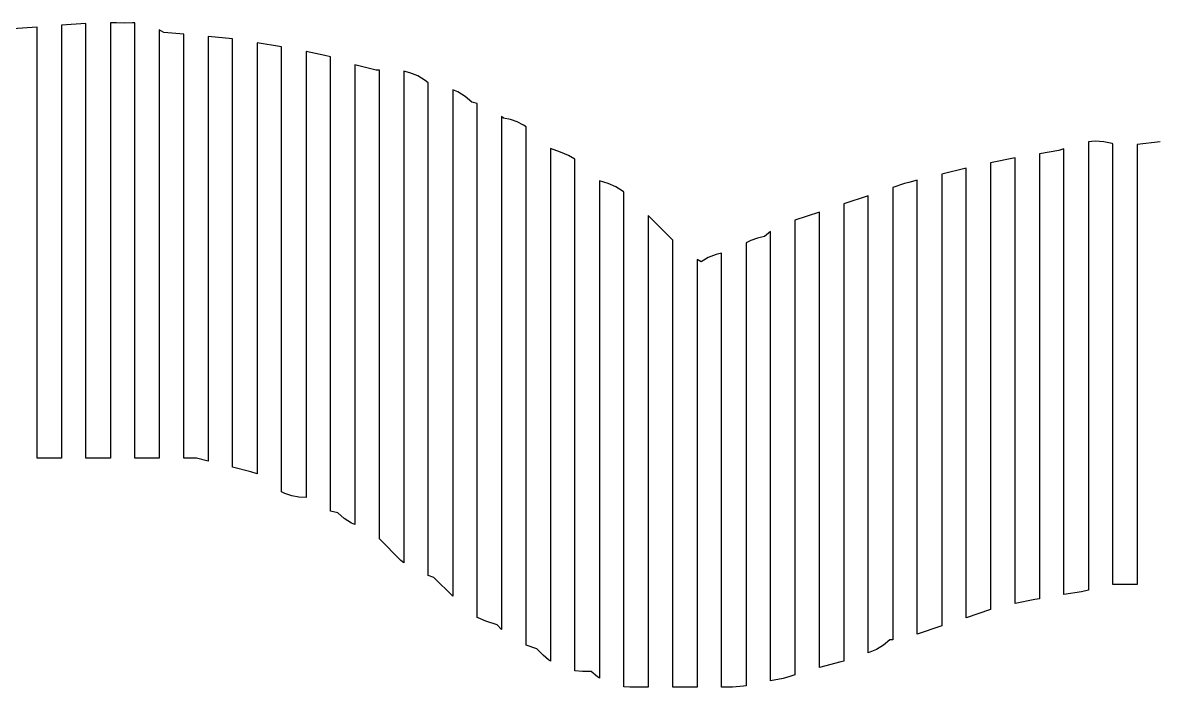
# Model space of a CAD drawing. Header units: millimetres. Extents: x -6 to 1890, y -8 to 898.
# Drawn here: x 919.2 to 1104.5, y 789.7 to 898.4 of the extents above; entities that cross this region are included whole.
import ezdxf

# ---------------------------------------------------------------- set-up
doc = ezdxf.new("R2010")
doc.units = ezdxf.units.MM
doc.layers.add('PASSADAS_COMPLETAS', color=1, linetype='CONTINUOUS')
doc.layers.add('PECAS_2D', color=3, linetype='CONTINUOUS')

msp = doc.modelspace()

# ---------------------------------------------------------------- linework, layer by layer
at = {"layer": 'PASSADAS_COMPLETAS'}
msp.add_lwpolyline([(1105.344, 878.955), (1101.578, 878.484), (1101.578, 873.345), (1101.578, 872.06), (1101.578, 870.775), (1101.578, 869.491), (1101.578, 868.206), (1101.578, 866.921), (1101.578, 864.352), (1101.578, 861.782), (1101.578, 859.212), (1101.578, 856.643), (1101.578, 854.073), (1101.578, 852.788), (1101.578, 851.504), (1101.578, 850.219), (1101.578, 848.934), (1101.578, 816.814), (1101.578, 815.529), (1101.578, 814.244), (1101.578, 812.96), (1101.578, 811.675), (1101.578, 810.39), (1101.578, 806.536), (1097.578, 806.536), (1097.578, 810.396), (1097.578, 811.683), (1097.578, 812.97), (1097.578, 814.256), (1097.578, 815.543), (1097.578, 816.83), (1097.578, 849), (1097.578, 850.287), (1097.578, 851.573), (1097.578, 852.86), (1097.578, 854.147), (1097.578, 856.72), (1097.578, 859.294), (1097.578, 861.868), (1097.578, 864.441), (1097.578, 865.728), (1097.578, 867.015), (1097.578, 868.302), (1097.578, 869.588), (1097.578, 870.875), (1097.578, 872.162), (1097.578, 873.449), (1097.578, 878.596), (1097.482, 878.633), (1096.11, 878.936), (1094.7, 879.024), (1093.578, 878.92), (1093.578, 872.491), (1093.578, 871.205), (1093.578, 869.919), (1093.578, 868.633), (1093.578, 867.348), (1093.578, 866.062), (1093.578, 863.49), (1093.578, 860.919), (1093.578, 858.347), (1093.578, 855.775), (1093.578, 853.204), (1093.578, 851.918), (1093.578, 850.632), (1093.578, 849.346), (1093.578, 848.06), (1093.578, 817.201), (1093.578, 815.915), (1093.578, 814.629), (1093.578, 813.343), (1093.578, 812.057), (1093.578, 810.772), (1093.578, 805.628), (1092.458, 805.367), (1089.578, 804.887), (1089.578, 810.092), (1089.578, 811.394), (1089.578, 812.695), (1089.578, 813.997), (1089.578, 815.298), (1089.578, 847.832), (1089.578, 849.134), (1089.578, 850.435), (1089.578, 851.736), (1089.578, 853.038), (1089.578, 855.64), (1089.578, 858.243), (1089.578, 860.846), (1089.578, 863.449), (1089.578, 866.051), (1089.578, 867.353), (1089.578, 868.654), (1089.578, 869.955), (1089.578, 871.257), (1089.578, 872.558), (1089.578, 877.764), (1088.761, 877.491), (1085.578, 876.961), (1085.578, 871.765), (1085.578, 870.466), (1085.578, 869.167), (1085.578, 867.868), (1085.578, 866.569), (1085.578, 863.971), (1085.578, 861.374), (1085.578, 858.776), (1085.578, 856.178), (1085.578, 853.58), (1085.578, 852.281), (1085.578, 850.982), (1085.578, 849.683), (1085.578, 848.384), (1085.578, 847.085), (1085.578, 815.911), (1085.578, 814.612), (1085.578, 813.313), (1085.578, 812.014), (1085.578, 810.715), (1085.578, 809.416), (1085.578, 804.22), (1084.847, 804.098), (1081.578, 803.445), (1081.578, 808.648), (1081.578, 809.949), (1081.578, 811.25), (1081.578, 812.551), (1081.578, 813.851), (1081.578, 846.373), (1081.578, 847.673), (1081.578, 848.974), (1081.578, 850.275), (1081.578, 851.576), (1081.578, 854.178), (1081.578, 856.779), (1081.578, 859.381), (1081.578, 861.983), (1081.578, 864.584), (1081.578, 865.885), (1081.578, 867.186), (1081.578, 868.487), (1081.578, 869.788), (1081.578, 871.089), (1081.578, 876.292), (1077.578, 875.495), (1077.578, 870.277), (1077.578, 868.972), (1077.578, 867.668), (1077.578, 866.363), (1077.578, 865.059), (1077.578, 863.754), (1077.578, 862.45), (1077.578, 859.841), (1077.578, 857.232), (1077.578, 854.623), (1077.578, 852.014), (1077.578, 850.71), (1077.578, 849.405), (1077.578, 848.101), (1077.578, 846.796), (1077.578, 845.492), (1077.578, 812.88), (1077.578, 811.575), (1077.578, 810.271), (1077.578, 808.966), (1077.578, 807.662), (1077.578, 802.444), (1073.578, 801.111), (1073.578, 806.27), (1073.578, 807.56), (1073.578, 808.85), (1073.578, 810.14), (1073.578, 811.43), (1073.578, 846.258), (1073.578, 847.548), (1073.578, 848.838), (1073.578, 850.128), (1073.578, 852.708), (1073.578, 855.287), (1073.578, 857.867), (1073.578, 860.447), (1073.578, 861.737), (1073.578, 863.027), (1073.578, 864.317), (1073.578, 865.607), (1073.578, 866.897), (1073.578, 868.187), (1073.578, 869.477), (1073.578, 874.636), (1069.578, 873.636), (1069.578, 868.453), (1069.578, 867.157), (1069.578, 865.862), (1069.578, 864.566), (1069.578, 863.27), (1069.578, 861.974), (1069.578, 859.383), (1069.578, 856.791), (1069.578, 854.2), (1069.578, 851.608), (1069.578, 849.017), (1069.578, 847.721), (1069.578, 846.425), (1069.578, 845.129), (1069.578, 843.833), (1069.578, 810.143), (1069.578, 808.848), (1069.578, 807.552), (1069.578, 806.256), (1069.578, 804.96), (1069.578, 799.777), (1065.578, 798.444), (1065.578, 803.65), (1065.578, 804.952), (1065.578, 806.254), (1065.578, 807.555), (1065.578, 808.857), (1065.578, 842.699), (1065.578, 844.001), (1065.578, 845.302), (1065.578, 846.604), (1065.578, 847.906), (1065.578, 849.207), (1065.578, 851.81), (1065.578, 854.414), (1065.578, 857.017), (1065.578, 859.62), (1065.578, 860.922), (1065.578, 863.525), (1065.578, 864.827), (1065.578, 866.128), (1065.578, 867.43), (1065.578, 872.636), (1064.195, 872.291), (1063.524, 872.095), (1061.578, 871.446), (1061.578, 866.258), (1061.578, 864.96), (1061.578, 863.663), (1061.578, 862.366), (1061.578, 861.069), (1061.578, 858.474), (1061.578, 857.177), (1061.578, 854.583), (1061.578, 851.988), (1061.578, 849.394), (1061.578, 846.8), (1061.578, 845.502), (1061.578, 844.205), (1061.578, 841.611), (1061.578, 807.884), (1061.578, 806.586), (1061.578, 805.289), (1061.578, 803.992), (1061.578, 802.695), (1061.578, 801.398), (1061.578, 797.506), (1061.122, 797.487), (1060.077, 796.611), (1058.905, 795.896), (1057.578, 795.346), (1057.578, 800.503), (1057.578, 801.792), (1057.578, 803.081), (1057.578, 804.37), (1057.578, 805.659), (1057.578, 806.948), (1057.578, 840.464), (1057.578, 843.042), (1057.578, 844.331), (1057.578, 845.621), (1057.578, 848.199), (1057.578, 850.777), (1057.578, 853.355), (1057.578, 855.933), (1057.578, 858.511), (1057.578, 859.8), (1057.578, 861.09), (1057.578, 862.379), (1057.578, 863.668), (1057.578, 864.957), (1057.578, 870.113), (1053.578, 868.78), (1053.578, 863.624), (1053.578, 862.335), (1053.578, 861.046), (1053.578, 859.757), (1053.578, 858.468), (1053.578, 855.89), (1053.578, 854.601), (1053.578, 852.023), (1053.578, 849.446), (1053.578, 846.868), (1053.578, 844.29), (1053.578, 843.001), (1053.578, 841.712), (1053.578, 840.423), (1053.578, 839.134), (1053.578, 805.622), (1053.578, 804.333), (1053.578, 803.044), (1053.578, 801.755), (1053.578, 800.466), (1053.578, 799.177), (1053.578, 794.021), (1053.098, 793.881), (1049.578, 793.001), (1049.578, 798.135), (1049.578, 799.419), (1049.578, 800.703), (1049.578, 801.986), (1049.578, 803.27), (1049.578, 808.404), (1049.578, 837.925), (1049.578, 839.209), (1049.578, 840.492), (1049.578, 841.776), (1049.578, 843.059), (1049.578, 844.343), (1049.578, 846.91), (1049.578, 849.477), (1049.578, 852.044), (1049.578, 854.611), (1049.578, 857.178), (1049.578, 858.462), (1049.578, 859.745), (1049.578, 861.029), (1049.578, 867.446), (1045.578, 866.113), (1045.578, 859.592), (1045.578, 858.288), (1045.578, 856.984), (1045.578, 855.68), (1045.578, 854.376), (1045.578, 853.072), (1045.578, 850.463), (1045.578, 847.855), (1045.578, 845.247), (1045.578, 842.639), (1045.578, 841.334), (1045.578, 840.03), (1045.578, 838.726), (1045.578, 837.422), (1045.578, 836.118), (1045.578, 802.21), (1045.578, 800.906), (1045.578, 799.602), (1045.578, 798.298), (1045.578, 796.994), (1045.578, 791.777), (1044.72, 791.491), (1043.627, 791.201), (1041.578, 790.791), (1041.578, 795.949), (1041.578, 797.239), (1041.578, 798.528), (1041.578, 799.817), (1041.578, 801.107), (1041.578, 834.633), (1041.578, 835.922), (1041.578, 837.212), (1041.578, 838.501), (1041.578, 839.791), (1041.578, 842.369), (1041.578, 844.948), (1041.578, 847.527), (1041.578, 850.106), (1041.578, 851.396), (1041.578, 853.975), (1041.578, 855.264), (1041.578, 856.553), (1041.578, 857.843), (1041.578, 864.29), (1040.569, 863.424), (1039.451, 863.194), (1038.358, 862.821), (1037.578, 862.437), (1037.578, 855.969), (1037.578, 854.675), (1037.578, 853.381), (1037.578, 852.088), (1037.578, 850.794), (1037.578, 848.207), (1037.578, 845.619), (1037.578, 843.032), (1037.578, 840.445), (1037.578, 839.151), (1037.578, 837.857), (1037.578, 836.564), (1037.578, 835.27), (1037.578, 833.976), (1037.578, 832.683), (1037.578, 831.389), (1037.578, 801.634), (1037.578, 800.341), (1037.578, 799.047), (1037.578, 797.753), (1037.578, 796.46), (1037.578, 795.166), (1037.578, 789.991), (1037.164, 789.908), (1035.379, 789.732), (1033.578, 789.732), (1033.578, 793.604), (1033.578, 794.895), (1033.578, 796.186), (1033.578, 797.476), (1033.578, 798.767), (1033.578, 800.058), (1033.578, 829.746), (1033.578, 831.037), (1033.578, 832.328), (1033.578, 833.619), (1033.578, 834.909), (1033.578, 836.2), (1033.578, 838.782), (1033.578, 841.363), (1033.578, 843.945), (1033.578, 846.526), (1033.578, 849.108), (1033.578, 850.399), (1033.578, 851.69), (1033.578, 852.98), (1033.578, 854.271), (1033.578, 860.725), (1032.672, 860.517), (1031.388, 860.007), (1030.209, 859.317), (1029.578, 859.69), (1029.578, 854.508), (1029.578, 853.213), (1029.578, 851.917), (1029.578, 849.326), (1029.578, 848.031), (1029.578, 846.735), (1029.578, 844.144), (1029.578, 841.553), (1029.578, 836.371), (1029.578, 835.075), (1029.578, 833.78), (1029.578, 832.484), (1029.578, 831.189), (1029.578, 829.893), (1029.578, 800.096), (1029.578, 798.8), (1029.578, 797.505), (1029.578, 796.209), (1029.578, 794.914), (1029.578, 793.618), (1029.578, 789.732), (1025.578, 789.732), (1025.578, 793.581), (1025.578, 794.864), (1025.578, 796.147), (1025.578, 797.43), (1025.578, 798.713), (1025.578, 799.996), (1025.578, 832.073), (1025.578, 834.639), (1025.578, 835.922), (1025.578, 837.205), (1025.578, 839.771), (1025.578, 842.337), (1025.578, 843.62), (1025.578, 844.903), (1025.578, 846.186), (1025.578, 847.469), (1025.578, 848.752), (1025.578, 850.035), (1025.578, 851.319), (1025.578, 852.602), (1025.578, 853.885), (1025.578, 855.168), (1025.578, 856.451), (1025.578, 857.734), (1025.578, 862.866), (1021.578, 866.866), (1021.578, 861.724), (1021.578, 860.438), (1021.578, 859.153), (1021.578, 857.867), (1021.578, 856.581), (1021.578, 855.296), (1021.578, 852.725), (1021.578, 850.154), (1021.578, 848.868), (1021.578, 846.297), (1021.578, 845.011), (1021.578, 843.726), (1021.578, 842.44), (1021.578, 841.155), (1021.578, 839.869), (1021.578, 838.583), (1021.578, 837.298), (1021.578, 836.012), (1021.578, 834.727), (1021.578, 800.016), (1021.578, 798.731), (1021.578, 797.445), (1021.578, 796.16), (1021.578, 794.874), (1021.578, 793.588), (1021.578, 789.732), (1018.576, 789.732), (1017.578, 789.808), (1017.578, 794.946), (1017.578, 796.23), (1017.578, 797.515), (1017.578, 798.799), (1017.578, 800.083), (1017.578, 801.368), (1017.578, 837.332), (1017.578, 838.616), (1017.578, 839.901), (1017.578, 841.185), (1017.578, 842.47), (1017.578, 843.754), (1017.578, 845.038), (1017.578, 847.607), (1017.578, 850.176), (1017.578, 852.745), (1017.578, 854.029), (1017.578, 856.598), (1017.578, 857.883), (1017.578, 859.167), (1017.578, 860.452), (1017.578, 861.736), (1017.578, 863.02), (1017.578, 864.305), (1017.578, 870.727), (1017.482, 870.809), (1016.282, 871.551), (1014.99, 872.095), (1013.578, 872.566), (1013.578, 867.403), (1013.578, 866.112), (1013.578, 864.822), (1013.578, 863.531), (1013.578, 862.24), (1013.578, 859.659), (1013.578, 858.368), (1013.578, 857.077), (1013.578, 854.496), (1013.578, 851.914), (1013.578, 849.333), (1013.578, 848.042), (1013.578, 846.752), (1013.578, 845.461), (1013.578, 844.17), (1013.578, 841.589), (1013.578, 802.867), (1013.578, 801.577), (1013.578, 800.286), (1013.578, 798.995), (1013.578, 797.704), (1013.578, 796.414), (1013.578, 791.251), (1013.287, 791.426), (1012.222, 792.317), (1010.82, 792.317), (1009.578, 792.407), (1009.578, 797.555), (1009.578, 798.842), (1009.578, 800.129), (1009.578, 801.417), (1009.578, 802.704), (1009.578, 803.991), (1009.578, 845.18), (1009.578, 846.467), (1009.578, 847.754), (1009.578, 849.041), (1009.578, 850.328), (1009.578, 851.615), (1009.578, 854.19), (1009.578, 856.764), (1009.578, 859.338), (1009.578, 860.625), (1009.578, 861.913), (1009.578, 863.2), (1009.578, 864.487), (1009.578, 865.774), (1009.578, 867.061), (1009.578, 868.348), (1009.578, 869.636), (1009.578, 870.923), (1009.578, 876.071), (1008.527, 876.721), (1007.234, 877.266), (1005.578, 877.818), (1005.578, 872.66), (1005.578, 871.37), (1005.578, 870.081), (1005.578, 868.791), (1005.578, 867.502), (1005.578, 866.212), (1005.578, 864.923), (1005.578, 863.633), (1005.578, 862.344), (1005.578, 859.765), (1005.578, 857.186), (1005.578, 854.607), (1005.578, 853.317), (1005.578, 852.027), (1005.578, 850.738), (1005.578, 849.448), (1005.578, 848.159), (1005.578, 806.894), (1005.578, 805.605), (1005.578, 804.315), (1005.578, 803.026), (1005.578, 801.736), (1005.578, 800.447), (1005.578, 799.157), (1005.578, 793.999), (1005.267, 794.208), (1004.385, 794.982), (1003.319, 796.048), (1001.578, 796.629), (1001.578, 801.766), (1001.578, 803.051), (1001.578, 804.335), (1001.578, 805.62), (1001.578, 806.904), (1001.578, 808.188), (1001.578, 809.473), (1001.578, 850.574), (1001.578, 851.858), (1001.578, 853.143), (1001.578, 854.427), (1001.578, 855.711), (1001.578, 856.996), (1001.578, 859.565), (1001.578, 862.134), (1001.578, 863.418), (1001.578, 865.987), (1001.578, 868.556), (1001.578, 869.84), (1001.578, 871.124), (1001.578, 872.409), (1001.578, 873.693), (1001.578, 874.978), (1001.578, 876.262), (1001.578, 881.4), (1001.185, 881.664), (1000.127, 882.192), (999.014, 882.577), (997.865, 882.823), (997.578, 883.076), (997.578, 877.914), (997.578, 876.624), (997.578, 875.334), (997.578, 874.043), (997.578, 872.753), (997.578, 871.463), (997.578, 870.172), (997.578, 868.882), (997.578, 867.592), (997.578, 865.011), (997.578, 862.43), (997.578, 859.85), (997.578, 858.56), (997.578, 857.269), (997.578, 855.979), (997.578, 854.688), (997.578, 853.398), (997.578, 812.108), (997.578, 810.817), (997.578, 809.527), (997.578, 808.237), (997.578, 806.946), (997.578, 805.656), (997.578, 804.366), (997.578, 799.204), (996.856, 799.926), (995.016, 800.54), (993.724, 801.084), (993.578, 801.174), (993.578, 806.346), (993.578, 807.639), (993.578, 808.932), (993.578, 810.225), (993.578, 811.518), (993.578, 812.811), (993.578, 814.104), (993.578, 855.479), (993.578, 856.772), (993.578, 858.065), (993.578, 859.358), (993.578, 860.651), (993.578, 863.237), (993.578, 865.823), (993.578, 867.116), (993.578, 869.702), (993.578, 872.288), (993.578, 873.581), (993.578, 874.874), (993.578, 876.167), (993.578, 877.46), (993.578, 878.753), (993.578, 880.046), (993.578, 885.218), (992.695, 885.408), (991.623, 886.325), (990.399, 887.078), (989.578, 887.418), (989.578, 882.243), (989.578, 880.949), (989.578, 879.656), (989.578, 877.068), (989.578, 875.774), (989.578, 874.481), (989.578, 873.187), (989.578, 871.893), (989.578, 870.599), (989.578, 868.012), (989.578, 865.424), (989.578, 862.837), (989.578, 861.543), (989.578, 860.25), (989.578, 858.956), (989.578, 857.662), (989.578, 818.85), (989.578, 817.556), (989.578, 816.263), (989.578, 814.969), (989.578, 813.675), (989.578, 812.381), (989.578, 811.088), (989.578, 804.619), (986.515, 807.682), (985.578, 807.994), (985.578, 813.192), (985.578, 814.491), (985.578, 815.79), (985.578, 817.09), (985.578, 818.389), (985.578, 819.688), (985.578, 820.988), (985.578, 822.287), (985.578, 859.967), (985.578, 861.267), (985.578, 862.566), (985.578, 863.865), (985.578, 865.165), (985.578, 867.763), (985.578, 870.362), (985.578, 872.961), (985.578, 875.559), (985.578, 876.859), (985.578, 878.158), (985.578, 879.457), (985.578, 880.757), (985.578, 882.056), (985.578, 883.355), (985.578, 888.553), (985.086, 888.964), (983.875, 889.694), (982.558, 890.23), (981.578, 890.46), (981.578, 885.275), (981.578, 883.979), (981.578, 882.683), (981.578, 881.387), (981.578, 880.091), (981.578, 878.795), (981.578, 877.499), (981.578, 876.202), (981.578, 874.906), (981.578, 872.314), (981.578, 869.722), (981.578, 867.13), (981.578, 865.833), (981.578, 864.537), (981.578, 863.241), (981.578, 861.945), (981.578, 860.649), (981.578, 824.357), (981.578, 823.061), (981.578, 821.765), (981.578, 820.469), (981.578, 819.173), (981.578, 817.877), (981.578, 816.58), (981.578, 810.1), (981.118, 810.494), (977.578, 814.034), (977.578, 819.229), (977.578, 820.527), (977.578, 821.826), (977.578, 823.125), (977.578, 824.424), (977.578, 825.722), (977.578, 827.021), (977.578, 862.087), (977.578, 863.385), (977.578, 864.684), (977.578, 865.983), (977.578, 867.282), (977.578, 868.58), (977.578, 871.178), (977.578, 873.775), (977.578, 876.373), (977.578, 877.672), (977.578, 878.97), (977.578, 880.269), (977.578, 881.568), (977.578, 882.866), (977.578, 884.165), (977.578, 885.464), (977.578, 886.763), (977.578, 890.659), (977.04, 890.659), (973.578, 891.524), (973.578, 887.637), (973.578, 886.341), (973.578, 885.045), (973.578, 883.75), (973.578, 882.454), (973.578, 881.158), (973.578, 879.862), (973.578, 878.567), (973.578, 877.271), (973.578, 875.975), (973.578, 873.383), (973.578, 870.792), (973.578, 868.2), (973.578, 866.905), (973.578, 865.609), (973.578, 864.313), (973.578, 829.327), (973.578, 828.032), (973.578, 826.736), (973.578, 825.44), (973.578, 824.144), (973.578, 822.849), (973.578, 821.553), (973.578, 816.37), (973.042, 816.596), (971.842, 817.337), (970.768, 818.259), (969.578, 818.514), (969.578, 823.728), (969.578, 825.032), (969.578, 826.336), (969.578, 827.639), (969.578, 828.943), (969.578, 830.247), (969.578, 831.55), (969.578, 865.445), (969.578, 866.749), (969.578, 868.053), (969.578, 869.356), (969.578, 871.964), (969.578, 874.571), (969.578, 877.178), (969.578, 878.482), (969.578, 879.786), (969.578, 881.089), (969.578, 882.393), (969.578, 883.697), (969.578, 885), (969.578, 886.304), (969.578, 887.608), (969.578, 888.911), (969.578, 892.822), (968.656, 893.067), (965.578, 893.683), (965.578, 889.776), (965.578, 888.474), (965.578, 887.171), (965.578, 885.869), (965.578, 884.567), (965.578, 883.264), (965.578, 881.962), (965.578, 879.358), (965.578, 878.055), (965.578, 875.451), (965.578, 872.846), (965.578, 871.544), (965.578, 870.242), (965.578, 868.939), (965.578, 867.637), (965.578, 866.335), (965.578, 832.475), (965.578, 831.173), (965.578, 829.87), (965.578, 828.568), (965.578, 827.266), (965.578, 825.964), (965.578, 824.661), (965.578, 820.754), (964.408, 820.83), (963.237, 821.061), (962.096, 821.447), (961.578, 821.703), (961.578, 826.9), (961.578, 828.2), (961.578, 829.499), (961.578, 830.799), (961.578, 832.098), (961.578, 833.397), (961.578, 867.181), (961.578, 868.48), (961.578, 869.779), (961.578, 871.079), (961.578, 872.378), (961.578, 874.977), (961.578, 877.576), (961.578, 878.875), (961.578, 881.474), (961.578, 882.773), (961.578, 884.072), (961.578, 885.372), (961.578, 886.671), (961.578, 887.97), (961.578, 889.27), (961.578, 890.569), (961.578, 894.467), (957.578, 895.134), (957.578, 891.218), (957.578, 889.913), (957.578, 888.608), (957.578, 887.303), (957.578, 885.997), (957.578, 884.692), (957.578, 883.387), (957.578, 882.082), (957.578, 880.776), (957.578, 878.166), (957.578, 875.556), (957.578, 872.945), (957.578, 871.64), (957.578, 870.335), (957.578, 869.03), (957.578, 867.724), (957.578, 835.094), (957.578, 833.789), (957.578, 832.484), (957.578, 831.178), (957.578, 829.873), (957.578, 828.568), (957.578, 824.652), (956.569, 824.989), (953.578, 825.737), (953.578, 829.628), (953.578, 830.925), (953.578, 832.222), (953.578, 833.519), (953.578, 834.816), (953.578, 836.113), (953.578, 868.54), (953.578, 869.837), (953.578, 871.134), (953.578, 872.431), (953.578, 873.728), (953.578, 876.323), (953.578, 878.917), (953.578, 881.511), (953.578, 882.808), (953.578, 884.105), (953.578, 885.402), (953.578, 886.699), (953.578, 887.996), (953.578, 889.293), (953.578, 890.59), (953.578, 891.888), (953.578, 895.779), (949.578, 896.146), (949.578, 892.29), (949.578, 891.005), (949.578, 889.719), (949.578, 888.434), (949.578, 887.149), (949.578, 885.863), (949.578, 884.578), (949.578, 883.293), (949.578, 880.722), (949.578, 878.151), (949.578, 875.58), (949.578, 874.295), (949.578, 873.01), (949.578, 871.724), (949.578, 870.439), (949.578, 869.154), (949.578, 838.305), (949.578, 835.734), (949.578, 834.449), (949.578, 833.163), (949.578, 831.878), (949.578, 830.593), (949.578, 826.737), (947.654, 827.217), (945.578, 827.217), (945.578, 831.067), (945.578, 832.35), (945.578, 833.633), (945.578, 834.917), (945.578, 836.2), (945.578, 837.483), (945.578, 870.846), (945.578, 872.129), (945.578, 873.412), (945.578, 874.696), (945.578, 877.262), (945.578, 879.828), (945.578, 881.112), (945.578, 883.678), (945.578, 884.961), (945.578, 886.244), (945.578, 887.528), (945.578, 888.811), (945.578, 890.094), (945.578, 891.377), (945.578, 892.66), (945.578, 896.51), (942.305, 896.807), (941.578, 897.233), (941.578, 893.343), (941.578, 892.047), (941.578, 890.75), (941.578, 889.453), (941.578, 888.157), (941.578, 886.86), (941.578, 885.564), (941.578, 884.267), (941.578, 881.674), (941.578, 879.081), (941.578, 876.488), (941.578, 875.191), (941.578, 873.894), (941.578, 872.598), (941.578, 871.301), (941.578, 870.005), (941.578, 837.59), (941.578, 836.294), (941.578, 834.997), (941.578, 833.7), (941.578, 832.404), (941.578, 831.107), (941.578, 827.217), (937.578, 827.217), (937.578, 831.099), (937.578, 832.393), (937.578, 833.687), (937.578, 834.981), (937.578, 836.275), (937.578, 837.569), (937.578, 869.917), (937.578, 871.211), (937.578, 872.505), (937.578, 873.798), (937.578, 875.092), (937.578, 877.68), (937.578, 880.268), (937.578, 882.856), (937.578, 884.15), (937.578, 885.444), (937.578, 886.738), (937.578, 888.032), (937.578, 889.326), (937.578, 890.619), (937.578, 891.913), (937.578, 893.207), (937.578, 898.383), (937.186, 898.414), (935.848, 898.322), (934.556, 898.414), (933.578, 898.414), (933.578, 893.236), (933.578, 891.942), (933.578, 890.648), (933.578, 889.353), (933.578, 888.059), (933.578, 886.764), (933.578, 885.47), (933.578, 884.175), (933.578, 881.586), (933.578, 878.997), (933.578, 876.408), (933.578, 875.114), (933.578, 873.819), (933.578, 872.525), (933.578, 871.23), (933.578, 869.936), (933.578, 837.573), (933.578, 836.279), (933.578, 834.984), (933.578, 833.69), (933.578, 832.395), (933.578, 831.101), (933.578, 827.217), (929.578, 827.217), (929.578, 831.093), (929.578, 832.385), (929.578, 833.676), (929.578, 834.968), (929.578, 836.26), (929.578, 837.552), (929.578, 869.847), (929.578, 871.139), (929.578, 872.431), (929.578, 873.722), (929.578, 875.014), (929.578, 877.598), (929.578, 880.181), (929.578, 881.473), (929.578, 884.057), (929.578, 885.349), (929.578, 886.641), (929.578, 887.932), (929.578, 889.224), (929.578, 890.516), (929.578, 891.808), (929.578, 893.099), (929.578, 898.267), (925.578, 897.981), (925.578, 892.835), (925.578, 891.548), (925.578, 890.261), (925.578, 888.975), (925.578, 887.688), (925.578, 886.401), (925.578, 885.115), (925.578, 883.828), (925.578, 882.542), (925.578, 879.968), (925.578, 877.395), (925.578, 874.822), (925.578, 873.535), (925.578, 872.249), (925.578, 870.962), (925.578, 869.676), (925.578, 837.51), (925.578, 836.224), (925.578, 834.937), (925.578, 833.65), (925.578, 832.364), (925.578, 831.077), (925.578, 827.217), (921.578, 827.217), (921.578, 831.133), (921.578, 832.438), (921.578, 833.743), (921.578, 835.048), (921.578, 836.353), (921.578, 837.659), (921.578, 868.982), (921.578, 870.287), (921.578, 871.592), (921.578, 872.898), (921.578, 874.203), (921.578, 876.813), (921.578, 879.423), (921.578, 882.034), (921.578, 884.644), (921.578, 885.949), (921.578, 887.254), (921.578, 888.559), (921.578, 889.864), (921.578, 891.17), (921.578, 892.475), (921.578, 897.695), (917.578, 897.41)], dxfattribs=at)
at = {"layer": 'PECAS_2D'}
msp.add_lwpolyline([(1105.344, 878.955), (1101.578, 878.484), (1101.578, 873.345), (1101.578, 872.06), (1101.578, 870.775), (1101.578, 869.491), (1101.578, 868.206), (1101.578, 866.921), (1101.578, 864.352), (1101.578, 861.782), (1101.578, 859.212), (1101.578, 856.643), (1101.578, 854.073), (1101.578, 852.788), (1101.578, 851.504), (1101.578, 850.219), (1101.578, 848.934), (1101.578, 816.814), (1101.578, 815.529), (1101.578, 814.244), (1101.578, 812.96), (1101.578, 811.675), (1101.578, 810.39), (1101.578, 806.536), (1097.578, 806.536), (1097.578, 810.396), (1097.578, 811.683), (1097.578, 812.97), (1097.578, 814.256), (1097.578, 815.543), (1097.578, 816.83), (1097.578, 849), (1097.578, 850.287), (1097.578, 851.573), (1097.578, 852.86), (1097.578, 854.147), (1097.578, 856.72), (1097.578, 859.294), (1097.578, 861.868), (1097.578, 864.441), (1097.578, 865.728), (1097.578, 867.015), (1097.578, 868.302), (1097.578, 869.588), (1097.578, 870.875), (1097.578, 872.162), (1097.578, 873.449), (1097.578, 878.596), (1097.482, 878.633), (1096.11, 878.936), (1094.7, 879.024), (1093.578, 878.92), (1093.578, 872.491), (1093.578, 871.205), (1093.578, 869.919), (1093.578, 868.633), (1093.578, 867.348), (1093.578, 866.062), (1093.578, 863.49), (1093.578, 860.919), (1093.578, 858.347), (1093.578, 855.775), (1093.578, 853.204), (1093.578, 851.918), (1093.578, 850.632), (1093.578, 849.346), (1093.578, 848.06), (1093.578, 817.201), (1093.578, 815.915), (1093.578, 814.629), (1093.578, 813.343), (1093.578, 812.057), (1093.578, 810.772), (1093.578, 805.628), (1092.458, 805.367), (1089.578, 804.887), (1089.578, 810.092), (1089.578, 811.394), (1089.578, 812.695), (1089.578, 813.997), (1089.578, 815.298), (1089.578, 847.832), (1089.578, 849.134), (1089.578, 850.435), (1089.578, 851.736), (1089.578, 853.038), (1089.578, 855.64), (1089.578, 858.243), (1089.578, 860.846), (1089.578, 863.449), (1089.578, 866.051), (1089.578, 867.353), (1089.578, 868.654), (1089.578, 869.955), (1089.578, 871.257), (1089.578, 872.558), (1089.578, 877.764), (1088.761, 877.491), (1085.578, 876.961), (1085.578, 871.765), (1085.578, 870.466), (1085.578, 869.167), (1085.578, 867.868), (1085.578, 866.569), (1085.578, 863.971), (1085.578, 861.374), (1085.578, 858.776), (1085.578, 856.178), (1085.578, 853.58), (1085.578, 852.281), (1085.578, 850.982), (1085.578, 849.683), (1085.578, 848.384), (1085.578, 847.085), (1085.578, 815.911), (1085.578, 814.612), (1085.578, 813.313), (1085.578, 812.014), (1085.578, 810.715), (1085.578, 809.416), (1085.578, 804.22), (1084.847, 804.098), (1081.578, 803.445), (1081.578, 808.648), (1081.578, 809.949), (1081.578, 811.25), (1081.578, 812.551), (1081.578, 813.851), (1081.578, 846.373), (1081.578, 847.673), (1081.578, 848.974), (1081.578, 850.275), (1081.578, 851.576), (1081.578, 854.178), (1081.578, 856.779), (1081.578, 859.381), (1081.578, 861.983), (1081.578, 864.584), (1081.578, 865.885), (1081.578, 867.186), (1081.578, 868.487), (1081.578, 869.788), (1081.578, 871.089), (1081.578, 876.292), (1077.578, 875.495), (1077.578, 870.277), (1077.578, 868.972), (1077.578, 867.668), (1077.578, 866.363), (1077.578, 865.059), (1077.578, 863.754), (1077.578, 862.45), (1077.578, 859.841), (1077.578, 857.232), (1077.578, 854.623), (1077.578, 852.014), (1077.578, 850.71), (1077.578, 849.405), (1077.578, 848.101), (1077.578, 846.796), (1077.578, 845.492), (1077.578, 812.88), (1077.578, 811.575), (1077.578, 810.271), (1077.578, 808.966), (1077.578, 807.662), (1077.578, 802.444), (1073.578, 801.111), (1073.578, 806.27), (1073.578, 807.56), (1073.578, 808.85), (1073.578, 810.14), (1073.578, 811.43), (1073.578, 846.258), (1073.578, 847.548), (1073.578, 848.838), (1073.578, 850.128), (1073.578, 852.708), (1073.578, 855.287), (1073.578, 857.867), (1073.578, 860.447), (1073.578, 861.737), (1073.578, 863.027), (1073.578, 864.317), (1073.578, 865.607), (1073.578, 866.897), (1073.578, 868.187), (1073.578, 869.477), (1073.578, 874.636), (1069.578, 873.636), (1069.578, 868.453), (1069.578, 867.157), (1069.578, 865.862), (1069.578, 864.566), (1069.578, 863.27), (1069.578, 861.974), (1069.578, 859.383), (1069.578, 856.791), (1069.578, 854.2), (1069.578, 851.608), (1069.578, 849.017), (1069.578, 847.721), (1069.578, 846.425), (1069.578, 845.129), (1069.578, 843.833), (1069.578, 810.143), (1069.578, 808.848), (1069.578, 807.552), (1069.578, 806.256), (1069.578, 804.96), (1069.578, 799.777), (1065.578, 798.444), (1065.578, 803.65), (1065.578, 804.952), (1065.578, 806.254), (1065.578, 807.555), (1065.578, 808.857), (1065.578, 842.699), (1065.578, 844.001), (1065.578, 845.302), (1065.578, 846.604), (1065.578, 847.906), (1065.578, 849.207), (1065.578, 851.81), (1065.578, 854.414), (1065.578, 857.017), (1065.578, 859.62), (1065.578, 860.922), (1065.578, 863.525), (1065.578, 864.827), (1065.578, 866.128), (1065.578, 867.43), (1065.578, 872.636), (1064.195, 872.291), (1063.524, 872.095), (1061.578, 871.446), (1061.578, 866.258), (1061.578, 864.96), (1061.578, 863.663), (1061.578, 862.366), (1061.578, 861.069), (1061.578, 858.474), (1061.578, 857.177), (1061.578, 854.583), (1061.578, 851.988), (1061.578, 849.394), (1061.578, 846.8), (1061.578, 845.502), (1061.578, 844.205), (1061.578, 841.611), (1061.578, 807.884), (1061.578, 806.586), (1061.578, 805.289), (1061.578, 803.992), (1061.578, 802.695), (1061.578, 801.398), (1061.578, 797.506), (1061.122, 797.487), (1060.077, 796.611), (1058.905, 795.896), (1057.578, 795.346), (1057.578, 800.503), (1057.578, 801.792), (1057.578, 803.081), (1057.578, 804.37), (1057.578, 805.659), (1057.578, 806.948), (1057.578, 840.464), (1057.578, 843.042), (1057.578, 844.331), (1057.578, 845.621), (1057.578, 848.199), (1057.578, 850.777), (1057.578, 853.355), (1057.578, 855.933), (1057.578, 858.511), (1057.578, 859.8), (1057.578, 861.09), (1057.578, 862.379), (1057.578, 863.668), (1057.578, 864.957), (1057.578, 870.113), (1053.578, 868.78), (1053.578, 863.624), (1053.578, 862.335), (1053.578, 861.046), (1053.578, 859.757), (1053.578, 858.468), (1053.578, 855.89), (1053.578, 854.601), (1053.578, 852.023), (1053.578, 849.446), (1053.578, 846.868), (1053.578, 844.29), (1053.578, 843.001), (1053.578, 841.712), (1053.578, 840.423), (1053.578, 839.134), (1053.578, 805.622), (1053.578, 804.333), (1053.578, 803.044), (1053.578, 801.755), (1053.578, 800.466), (1053.578, 799.177), (1053.578, 794.021), (1053.098, 793.881), (1049.578, 793.001), (1049.578, 798.135), (1049.578, 799.419), (1049.578, 800.703), (1049.578, 801.986), (1049.578, 803.27), (1049.578, 808.404), (1049.578, 837.925), (1049.578, 839.209), (1049.578, 840.492), (1049.578, 841.776), (1049.578, 843.059), (1049.578, 844.343), (1049.578, 846.91), (1049.578, 849.477), (1049.578, 852.044), (1049.578, 854.611), (1049.578, 857.178), (1049.578, 858.462), (1049.578, 859.745), (1049.578, 861.029), (1049.578, 867.446), (1045.578, 866.113), (1045.578, 859.592), (1045.578, 858.288), (1045.578, 856.984), (1045.578, 855.68), (1045.578, 854.376), (1045.578, 853.072), (1045.578, 850.463), (1045.578, 847.855), (1045.578, 845.247), (1045.578, 842.639), (1045.578, 841.334), (1045.578, 840.03), (1045.578, 838.726), (1045.578, 837.422), (1045.578, 836.118), (1045.578, 802.21), (1045.578, 800.906), (1045.578, 799.602), (1045.578, 798.298), (1045.578, 796.994), (1045.578, 791.777), (1044.72, 791.491), (1043.627, 791.201), (1041.578, 790.791), (1041.578, 795.949), (1041.578, 797.239), (1041.578, 798.528), (1041.578, 799.817), (1041.578, 801.107), (1041.578, 834.633), (1041.578, 835.922), (1041.578, 837.212), (1041.578, 838.501), (1041.578, 839.791), (1041.578, 842.369), (1041.578, 844.948), (1041.578, 847.527), (1041.578, 850.106), (1041.578, 851.396), (1041.578, 853.975), (1041.578, 855.264), (1041.578, 856.553), (1041.578, 857.843), (1041.578, 864.29), (1040.569, 863.424), (1039.451, 863.194), (1038.358, 862.821), (1037.578, 862.437), (1037.578, 855.969), (1037.578, 854.675), (1037.578, 853.381), (1037.578, 852.088), (1037.578, 850.794), (1037.578, 848.207), (1037.578, 845.619), (1037.578, 843.032), (1037.578, 840.445), (1037.578, 839.151), (1037.578, 837.857), (1037.578, 836.564), (1037.578, 835.27), (1037.578, 833.976), (1037.578, 832.683), (1037.578, 831.389), (1037.578, 801.634), (1037.578, 800.341), (1037.578, 799.047), (1037.578, 797.753), (1037.578, 796.46), (1037.578, 795.166), (1037.578, 789.991), (1037.164, 789.908), (1035.379, 789.732), (1033.578, 789.732), (1033.578, 793.604), (1033.578, 794.895), (1033.578, 796.186), (1033.578, 797.476), (1033.578, 798.767), (1033.578, 800.058), (1033.578, 829.746), (1033.578, 831.037), (1033.578, 832.328), (1033.578, 833.619), (1033.578, 834.909), (1033.578, 836.2), (1033.578, 838.782), (1033.578, 841.363), (1033.578, 843.945), (1033.578, 846.526), (1033.578, 849.108), (1033.578, 850.399), (1033.578, 851.69), (1033.578, 852.98), (1033.578, 854.271), (1033.578, 860.725), (1032.672, 860.517), (1031.388, 860.007), (1030.209, 859.317), (1029.578, 859.69), (1029.578, 854.508), (1029.578, 853.213), (1029.578, 851.917), (1029.578, 849.326), (1029.578, 848.031), (1029.578, 846.735), (1029.578, 844.144), (1029.578, 841.553), (1029.578, 836.371), (1029.578, 835.075), (1029.578, 833.78), (1029.578, 832.484), (1029.578, 831.189), (1029.578, 829.893), (1029.578, 800.096), (1029.578, 798.8), (1029.578, 797.505), (1029.578, 796.209), (1029.578, 794.914), (1029.578, 793.618), (1029.578, 789.732), (1025.578, 789.732), (1025.578, 793.581), (1025.578, 794.864), (1025.578, 796.147), (1025.578, 797.43), (1025.578, 798.713), (1025.578, 799.996), (1025.578, 832.073), (1025.578, 834.639), (1025.578, 835.922), (1025.578, 837.205), (1025.578, 839.771), (1025.578, 842.337), (1025.578, 843.62), (1025.578, 844.903), (1025.578, 846.186), (1025.578, 847.469), (1025.578, 848.752), (1025.578, 850.035), (1025.578, 851.319), (1025.578, 852.602), (1025.578, 853.885), (1025.578, 855.168), (1025.578, 856.451), (1025.578, 857.734), (1025.578, 862.866), (1021.578, 866.866), (1021.578, 861.724), (1021.578, 860.438), (1021.578, 859.153), (1021.578, 857.867), (1021.578, 856.581), (1021.578, 855.296), (1021.578, 852.725), (1021.578, 850.154), (1021.578, 848.868), (1021.578, 846.297), (1021.578, 845.011), (1021.578, 843.726), (1021.578, 842.44), (1021.578, 841.155), (1021.578, 839.869), (1021.578, 838.583), (1021.578, 837.298), (1021.578, 836.012), (1021.578, 834.727), (1021.578, 800.016), (1021.578, 798.731), (1021.578, 797.445), (1021.578, 796.16), (1021.578, 794.874), (1021.578, 793.588), (1021.578, 789.732), (1018.576, 789.732), (1017.578, 789.808), (1017.578, 794.946), (1017.578, 796.23), (1017.578, 797.515), (1017.578, 798.799), (1017.578, 800.083), (1017.578, 801.368), (1017.578, 837.332), (1017.578, 838.616), (1017.578, 839.901), (1017.578, 841.185), (1017.578, 842.47), (1017.578, 843.754), (1017.578, 845.038), (1017.578, 847.607), (1017.578, 850.176), (1017.578, 852.745), (1017.578, 854.029), (1017.578, 856.598), (1017.578, 857.883), (1017.578, 859.167), (1017.578, 860.452), (1017.578, 861.736), (1017.578, 863.02), (1017.578, 864.305), (1017.578, 870.727), (1017.482, 870.809), (1016.282, 871.551), (1014.99, 872.095), (1013.578, 872.566), (1013.578, 867.403), (1013.578, 866.112), (1013.578, 864.822), (1013.578, 863.531), (1013.578, 862.24), (1013.578, 859.659), (1013.578, 858.368), (1013.578, 857.077), (1013.578, 854.496), (1013.578, 851.914), (1013.578, 849.333), (1013.578, 848.042), (1013.578, 846.752), (1013.578, 845.461), (1013.578, 844.17), (1013.578, 841.589), (1013.578, 802.867), (1013.578, 801.577), (1013.578, 800.286), (1013.578, 798.995), (1013.578, 797.704), (1013.578, 796.414), (1013.578, 791.251), (1013.287, 791.426), (1012.222, 792.317), (1010.82, 792.317), (1009.578, 792.407), (1009.578, 797.555), (1009.578, 798.842), (1009.578, 800.129), (1009.578, 801.417), (1009.578, 802.704), (1009.578, 803.991), (1009.578, 845.18), (1009.578, 846.467), (1009.578, 847.754), (1009.578, 849.041), (1009.578, 850.328), (1009.578, 851.615), (1009.578, 854.19), (1009.578, 856.764), (1009.578, 859.338), (1009.578, 860.625), (1009.578, 861.913), (1009.578, 863.2), (1009.578, 864.487), (1009.578, 865.774), (1009.578, 867.061), (1009.578, 868.348), (1009.578, 869.636), (1009.578, 870.923), (1009.578, 876.071), (1008.527, 876.721), (1007.234, 877.266), (1005.578, 877.818), (1005.578, 872.66), (1005.578, 871.37), (1005.578, 870.081), (1005.578, 868.791), (1005.578, 867.502), (1005.578, 866.212), (1005.578, 864.923), (1005.578, 863.633), (1005.578, 862.344), (1005.578, 859.765), (1005.578, 857.186), (1005.578, 854.607), (1005.578, 853.317), (1005.578, 852.027), (1005.578, 850.738), (1005.578, 849.448), (1005.578, 848.159), (1005.578, 806.894), (1005.578, 805.605), (1005.578, 804.315), (1005.578, 803.026), (1005.578, 801.736), (1005.578, 800.447), (1005.578, 799.157), (1005.578, 793.999), (1005.267, 794.208), (1004.385, 794.982), (1003.319, 796.048), (1001.578, 796.629), (1001.578, 801.766), (1001.578, 803.051), (1001.578, 804.335), (1001.578, 805.62), (1001.578, 806.904), (1001.578, 808.188), (1001.578, 809.473), (1001.578, 850.574), (1001.578, 851.858), (1001.578, 853.143), (1001.578, 854.427), (1001.578, 855.711), (1001.578, 856.996), (1001.578, 859.565), (1001.578, 862.134), (1001.578, 863.418), (1001.578, 865.987), (1001.578, 868.556), (1001.578, 869.84), (1001.578, 871.124), (1001.578, 872.409), (1001.578, 873.693), (1001.578, 874.978), (1001.578, 876.262), (1001.578, 881.4), (1001.185, 881.664), (1000.127, 882.192), (999.014, 882.577), (997.865, 882.823), (997.578, 883.076), (997.578, 877.914), (997.578, 876.624), (997.578, 875.334), (997.578, 874.043), (997.578, 872.753), (997.578, 871.463), (997.578, 870.172), (997.578, 868.882), (997.578, 867.592), (997.578, 865.011), (997.578, 862.43), (997.578, 859.85), (997.578, 858.56), (997.578, 857.269), (997.578, 855.979), (997.578, 854.688), (997.578, 853.398), (997.578, 812.108), (997.578, 810.817), (997.578, 809.527), (997.578, 808.237), (997.578, 806.946), (997.578, 805.656), (997.578, 804.366), (997.578, 799.204), (996.856, 799.926), (995.016, 800.54), (993.724, 801.084), (993.578, 801.174), (993.578, 806.346), (993.578, 807.639), (993.578, 808.932), (993.578, 810.225), (993.578, 811.518), (993.578, 812.811), (993.578, 814.104), (993.578, 855.479), (993.578, 856.772), (993.578, 858.065), (993.578, 859.358), (993.578, 860.651), (993.578, 863.237), (993.578, 865.823), (993.578, 867.116), (993.578, 869.702), (993.578, 872.288), (993.578, 873.581), (993.578, 874.874), (993.578, 876.167), (993.578, 877.46), (993.578, 878.753), (993.578, 880.046), (993.578, 885.218), (992.695, 885.408), (991.623, 886.325), (990.399, 887.078), (989.578, 887.418), (989.578, 882.243), (989.578, 880.949), (989.578, 879.656), (989.578, 877.068), (989.578, 875.774), (989.578, 874.481), (989.578, 873.187), (989.578, 871.893), (989.578, 870.599), (989.578, 868.012), (989.578, 865.424), (989.578, 862.837), (989.578, 861.543), (989.578, 860.25), (989.578, 858.956), (989.578, 857.662), (989.578, 818.85), (989.578, 817.556), (989.578, 816.263), (989.578, 814.969), (989.578, 813.675), (989.578, 812.381), (989.578, 811.088), (989.578, 804.619), (986.515, 807.682), (985.578, 807.994), (985.578, 813.192), (985.578, 814.491), (985.578, 815.79), (985.578, 817.09), (985.578, 818.389), (985.578, 819.688), (985.578, 820.988), (985.578, 822.287), (985.578, 859.967), (985.578, 861.267), (985.578, 862.566), (985.578, 863.865), (985.578, 865.165), (985.578, 867.763), (985.578, 870.362), (985.578, 872.961), (985.578, 875.559), (985.578, 876.859), (985.578, 878.158), (985.578, 879.457), (985.578, 880.757), (985.578, 882.056), (985.578, 883.355), (985.578, 888.553), (985.086, 888.964), (983.875, 889.694), (982.558, 890.23), (981.578, 890.46), (981.578, 885.275), (981.578, 883.979), (981.578, 882.683), (981.578, 881.387), (981.578, 880.091), (981.578, 878.795), (981.578, 877.499), (981.578, 876.202), (981.578, 874.906), (981.578, 872.314), (981.578, 869.722), (981.578, 867.13), (981.578, 865.833), (981.578, 864.537), (981.578, 863.241), (981.578, 861.945), (981.578, 860.649), (981.578, 824.357), (981.578, 823.061), (981.578, 821.765), (981.578, 820.469), (981.578, 819.173), (981.578, 817.877), (981.578, 816.58), (981.578, 810.1), (981.118, 810.494), (977.578, 814.034), (977.578, 819.229), (977.578, 820.527), (977.578, 821.826), (977.578, 823.125), (977.578, 824.424), (977.578, 825.722), (977.578, 827.021), (977.578, 862.087), (977.578, 863.385), (977.578, 864.684), (977.578, 865.983), (977.578, 867.282), (977.578, 868.58), (977.578, 871.178), (977.578, 873.775), (977.578, 876.373), (977.578, 877.672), (977.578, 878.97), (977.578, 880.269), (977.578, 881.568), (977.578, 882.866), (977.578, 884.165), (977.578, 885.464), (977.578, 886.763), (977.578, 890.659), (977.04, 890.659), (973.578, 891.524), (973.578, 887.637), (973.578, 886.341), (973.578, 885.045), (973.578, 883.75), (973.578, 882.454), (973.578, 881.158), (973.578, 879.862), (973.578, 878.567), (973.578, 877.271), (973.578, 875.975), (973.578, 873.383), (973.578, 870.792), (973.578, 868.2), (973.578, 866.905), (973.578, 865.609), (973.578, 864.313), (973.578, 829.327), (973.578, 828.032), (973.578, 826.736), (973.578, 825.44), (973.578, 824.144), (973.578, 822.849), (973.578, 821.553), (973.578, 816.37), (973.042, 816.596), (971.842, 817.337), (970.768, 818.259), (969.578, 818.514), (969.578, 823.728), (969.578, 825.032), (969.578, 826.336), (969.578, 827.639), (969.578, 828.943), (969.578, 830.247), (969.578, 831.55), (969.578, 865.445), (969.578, 866.749), (969.578, 868.053), (969.578, 869.356), (969.578, 871.964), (969.578, 874.571), (969.578, 877.178), (969.578, 878.482), (969.578, 879.786), (969.578, 881.089), (969.578, 882.393), (969.578, 883.697), (969.578, 885), (969.578, 886.304), (969.578, 887.608), (969.578, 888.911), (969.578, 892.822), (968.656, 893.067), (965.578, 893.683), (965.578, 889.776), (965.578, 888.474), (965.578, 887.171), (965.578, 885.869), (965.578, 884.567), (965.578, 883.264), (965.578, 881.962), (965.578, 879.358), (965.578, 878.055), (965.578, 875.451), (965.578, 872.846), (965.578, 871.544), (965.578, 870.242), (965.578, 868.939), (965.578, 867.637), (965.578, 866.335), (965.578, 832.475), (965.578, 831.173), (965.578, 829.87), (965.578, 828.568), (965.578, 827.266), (965.578, 825.964), (965.578, 824.661), (965.578, 820.754), (964.408, 820.83), (963.237, 821.061), (962.096, 821.447), (961.578, 821.703), (961.578, 826.9), (961.578, 828.2), (961.578, 829.499), (961.578, 830.799), (961.578, 832.098), (961.578, 833.397), (961.578, 867.181), (961.578, 868.48), (961.578, 869.779), (961.578, 871.079), (961.578, 872.378), (961.578, 874.977), (961.578, 877.576), (961.578, 878.875), (961.578, 881.474), (961.578, 882.773), (961.578, 884.072), (961.578, 885.372), (961.578, 886.671), (961.578, 887.97), (961.578, 889.27), (961.578, 890.569), (961.578, 894.467), (957.578, 895.134), (957.578, 891.218), (957.578, 889.913), (957.578, 888.608), (957.578, 887.303), (957.578, 885.997), (957.578, 884.692), (957.578, 883.387), (957.578, 882.082), (957.578, 880.776), (957.578, 878.166), (957.578, 875.556), (957.578, 872.945), (957.578, 871.64), (957.578, 870.335), (957.578, 869.03), (957.578, 867.724), (957.578, 835.094), (957.578, 833.789), (957.578, 832.484), (957.578, 831.178), (957.578, 829.873), (957.578, 828.568), (957.578, 824.652), (956.569, 824.989), (953.578, 825.737), (953.578, 829.628), (953.578, 830.925), (953.578, 832.222), (953.578, 833.519), (953.578, 834.816), (953.578, 836.113), (953.578, 868.54), (953.578, 869.837), (953.578, 871.134), (953.578, 872.431), (953.578, 873.728), (953.578, 876.323), (953.578, 878.917), (953.578, 881.511), (953.578, 882.808), (953.578, 884.105), (953.578, 885.402), (953.578, 886.699), (953.578, 887.996), (953.578, 889.293), (953.578, 890.59), (953.578, 891.888), (953.578, 895.779), (949.578, 896.146), (949.578, 892.29), (949.578, 891.005), (949.578, 889.719), (949.578, 888.434), (949.578, 887.149), (949.578, 885.863), (949.578, 884.578), (949.578, 883.293), (949.578, 880.722), (949.578, 878.151), (949.578, 875.58), (949.578, 874.295), (949.578, 873.01), (949.578, 871.724), (949.578, 870.439), (949.578, 869.154), (949.578, 838.305), (949.578, 835.734), (949.578, 834.449), (949.578, 833.163), (949.578, 831.878), (949.578, 830.593), (949.578, 826.737), (947.654, 827.217), (945.578, 827.217), (945.578, 831.067), (945.578, 832.35), (945.578, 833.633), (945.578, 834.917), (945.578, 836.2), (945.578, 837.483), (945.578, 870.846), (945.578, 872.129), (945.578, 873.412), (945.578, 874.696), (945.578, 877.262), (945.578, 879.828), (945.578, 881.112), (945.578, 883.678), (945.578, 884.961), (945.578, 886.244), (945.578, 887.528), (945.578, 888.811), (945.578, 890.094), (945.578, 891.377), (945.578, 892.66), (945.578, 896.51), (942.305, 896.807), (941.578, 897.233), (941.578, 893.343), (941.578, 892.047), (941.578, 890.75), (941.578, 889.453), (941.578, 888.157), (941.578, 886.86), (941.578, 885.564), (941.578, 884.267), (941.578, 881.674), (941.578, 879.081), (941.578, 876.488), (941.578, 875.191), (941.578, 873.894), (941.578, 872.598), (941.578, 871.301), (941.578, 870.005), (941.578, 837.59), (941.578, 836.294), (941.578, 834.997), (941.578, 833.7), (941.578, 832.404), (941.578, 831.107), (941.578, 827.217), (937.578, 827.217), (937.578, 831.099), (937.578, 832.393), (937.578, 833.687), (937.578, 834.981), (937.578, 836.275), (937.578, 837.569), (937.578, 869.917), (937.578, 871.211), (937.578, 872.505), (937.578, 873.798), (937.578, 875.092), (937.578, 877.68), (937.578, 880.268), (937.578, 882.856), (937.578, 884.15), (937.578, 885.444), (937.578, 886.738), (937.578, 888.032), (937.578, 889.326), (937.578, 890.619), (937.578, 891.913), (937.578, 893.207), (937.578, 898.383), (937.186, 898.414), (935.848, 898.322), (934.556, 898.414), (933.578, 898.414), (933.578, 893.236), (933.578, 891.942), (933.578, 890.648), (933.578, 889.353), (933.578, 888.059), (933.578, 886.764), (933.578, 885.47), (933.578, 884.175), (933.578, 881.586), (933.578, 878.997), (933.578, 876.408), (933.578, 875.114), (933.578, 873.819), (933.578, 872.525), (933.578, 871.23), (933.578, 869.936), (933.578, 837.573), (933.578, 836.279), (933.578, 834.984), (933.578, 833.69), (933.578, 832.395), (933.578, 831.101), (933.578, 827.217), (929.578, 827.217), (929.578, 831.093), (929.578, 832.385), (929.578, 833.676), (929.578, 834.968), (929.578, 836.26), (929.578, 837.552), (929.578, 869.847), (929.578, 871.139), (929.578, 872.431), (929.578, 873.722), (929.578, 875.014), (929.578, 877.598), (929.578, 880.181), (929.578, 881.473), (929.578, 884.057), (929.578, 885.349), (929.578, 886.641), (929.578, 887.932), (929.578, 889.224), (929.578, 890.516), (929.578, 891.808), (929.578, 893.099), (929.578, 898.267), (925.578, 897.981), (925.578, 892.835), (925.578, 891.548), (925.578, 890.261), (925.578, 888.975), (925.578, 887.688), (925.578, 886.401), (925.578, 885.115), (925.578, 883.828), (925.578, 882.542), (925.578, 879.968), (925.578, 877.395), (925.578, 874.822), (925.578, 873.535), (925.578, 872.249), (925.578, 870.962), (925.578, 869.676), (925.578, 837.51), (925.578, 836.224), (925.578, 834.937), (925.578, 833.65), (925.578, 832.364), (925.578, 831.077), (925.578, 827.217), (921.578, 827.217), (921.578, 831.133), (921.578, 832.438), (921.578, 833.743), (921.578, 835.048), (921.578, 836.353), (921.578, 837.659), (921.578, 868.982), (921.578, 870.287), (921.578, 871.592), (921.578, 872.898), (921.578, 874.203), (921.578, 876.813), (921.578, 879.423), (921.578, 882.034), (921.578, 884.644), (921.578, 885.949), (921.578, 887.254), (921.578, 888.559), (921.578, 889.864), (921.578, 891.17), (921.578, 892.475), (921.578, 897.695), (917.578, 897.41)], dxfattribs=at)

doc.saveas('drawing.dxf')
